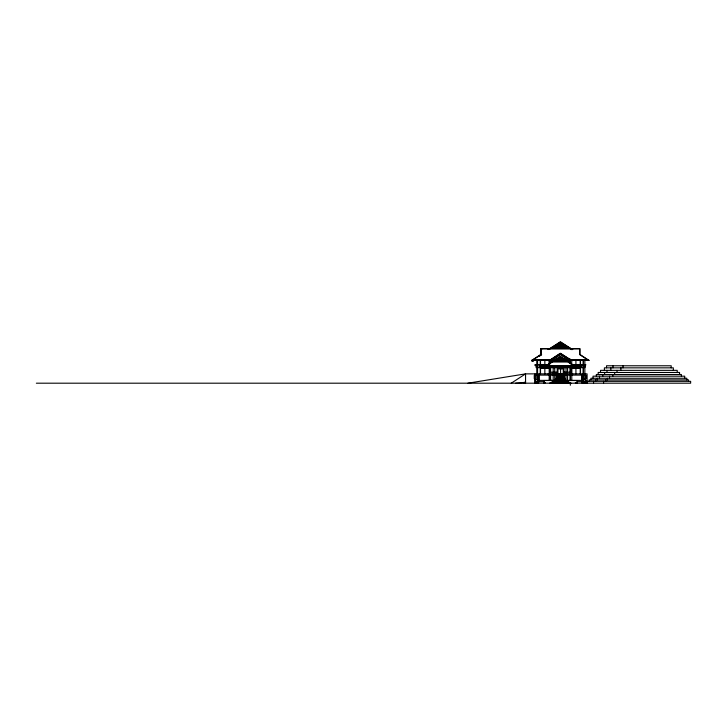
<?xml version="1.0" encoding="UTF-8"?>
<svg xmlns="http://www.w3.org/2000/svg" width="727" height="727" viewBox="0 0 727 727"><rect width="100%" height="100%" fill="white"/><g stroke="black" fill="none" stroke-linecap="round" stroke-linejoin="round"><path stroke-width="1.09" d="M536.135 367.662L536.126 364.554M558 347.797C557.882 344.734 562.88 344.734 562.762 347.797M558.309 347.797C558.209 345.134 562.553 345.134 562.453 347.797M558.518 360.819C558.427 358.42 562.334 358.42 562.244 360.819M558.827 360.819C558.754 358.82 562.007 358.82 561.935 360.819M561.508 346.07L559.899 347.797L558.372 347.306M561.698 345.825L562.589 344.662M561.753 346.261L560.808 347.497L562.28 347.015M561.944 346.016L562.852 344.825M561.199 359.502L559.899 360.819L558.872 360.492M561.38 359.256L561.744 358.784M561.444 359.692L560.808 360.519L561.789 360.201M561.635 359.447L562.007 358.956M572.158 375.114L572.685 373.869M524.103 383.193L525.557 381.92A13.404 1.018 -1.8 0 1 515.67 383.193M547.022 365.835L547.331 366.09M551.275 366.108L550.648 366.108M551.584 366.108L550.957 366.626L551.893 366.108M553.756 366.108L553.138 366.108M554.074 366.626L554.692 366.108L555.31 367.144L554.692 366.626L554.074 367.144M556.246 366.108L555.628 366.108M556.555 366.108L555.937 366.626L555.31 366.108M556.873 366.108L556.246 366.626L555.001 366.108M538.616 381.639L536.744 383.193L536.744 381.639M558.736 366.108L558.109 366.108M562.671 366.108L562.053 366.108M562.98 366.108L562.362 366.626L563.298 366.108M565.161 366.108L564.543 366.108M565.47 366.108L564.852 366.626L564.225 366.108M565.779 366.108L564.543 366.626L563.916 366.108M567.96 366.108L567.333 366.626L568.269 366.108M570.132 366.108L569.514 366.108M574.076 366.09L573.449 366.09M580.6 365.054L579.982 365.572L579.355 365.054L579.355 365.572L580.6 366.608M580.6 365.572L579.355 366.608L579.355 367.135L579.982 366.608L580.6 367.135M556.9 383.193L556.9 378.322L556.382 377.913L555.864 380.712M564.879 380.712L564.361 377.913L563.843 378.322L563.843 383.193M532.364 359.974L531.773 360.392L550.448 359.974M541.433 354.094L531.773 360.392L555.373 360.392M548.467 349.496L560.381 341.735L572.067 349.351L560.381 342.226L548.694 349.351M533.754 360.347L533.327 360.628L532.755 359.756M511.263 383.193L525.557 373.869L534.89 373.869L534.89 375.986M549.812 360.392L560.381 353.495L570.949 359.974M545.668 366.008L560.381 356.412L575.102 366.317L545.668 366.317L575.102 366.008M532.655 360.165L535.517 358.356M538.38 356.548L541.242 354.749M534.145 360.01L531.81 361.092L534.972 358.965M539.743 355.948L541.651 354.749M532.109 360.774L532.627 361.21L534.554 360.01M533.309 360.983L532.518 360.656M562.58 346.915L564.897 346.161M560.88 347.797L562.389 347.306M562.689 347.206L565.233 346.379M562.089 360.101L563.207 359.738M560.88 360.819L561.889 360.492M562.189 360.392L563.543 359.956M545.45 382.675L543.587 383.193L543.587 380.521L556.128 380.521M467.952 383.193L525.557 373.869L525.557 383.193M544.159 380.784L544.205 381.639M584.644 367.662L584.599 364.554L584.199 365.081L584.653 367.653L584.653 364.554M584.635 367.144L584.444 364.609L585.835 364.609L585.417 365.854L584.444 365.854M584.208 365.59L584.226 366.626M540.797 349.133L541.833 349.133M557.654 359.347L553.292 359.347L560.381 354.731L567.469 359.347L564.197 359.347M551.202 359.974L555.519 359.974M564.161 359.974L569.559 359.974M570.313 359.974L588.988 360.392L566.487 360.392M553.102 361.646L567.66 361.646M551.23 362.373L560.381 356.902L569.532 362.373M549.039 363.709L550.584 363.709M570.332 363.709L571.722 363.709M571.576 364.536L583.527 364.536L583.527 367.653L537.262 367.653L537.262 364.536L549.185 364.536L548.894 360.447M540.506 364.854L543.76 364.854M573.748 364.854L578.092 364.854M537.262 365.054L548.994 365.054M572.658 365.054L583.527 365.054M553.756 366.626L552.52 366.108M537.262 367.135L583.527 367.135M540.506 368.271L549.185 368.271M571.576 368.271L580.264 368.271M550.43 372.206L556.528 372.206L556.528 380.875M570.332 372.206L564.234 372.206L564.234 380.875M550.43 373.869L570.332 373.869M583.49 373.869L570.668 373.869L570.668 375.114M583.672 373.869L587.08 373.869L587.08 383.193M556.528 374.223L564.525 374.223M549.448 374.569L550.103 374.569M556.528 374.569L564.234 374.569M570.668 374.569L571.313 374.569M536.471 374.659L537.071 374.659M556.528 374.923L564.234 374.923M556.764 375.114L537.271 375.114L537.271 373.869L550.103 373.869L550.103 375.114M563.998 375.114L583.49 375.114M556.528 375.277L564.234 375.277M583.745 375.396L586.489 375.396L586.489 378.74M556.528 375.632L564.234 375.632M556.528 375.977L564.234 375.977M556.528 376.332L564.234 376.332M556.528 376.686L564.234 376.686M556.528 377.04L564.234 377.04M556.528 377.395L564.234 377.395M556.528 377.74L564.234 377.74M556.528 378.095L564.234 378.095M556.21 378.513L564.552 378.513M584.835 378.531L584.317 378.531L584.835 378.731M556.528 378.803L564.234 378.803M556.528 379.149L564.234 379.149M556.528 379.503L564.234 379.503M535.29 379.776L538.607 379.776M556.528 379.857L564.234 379.857M582.136 379.776L585.453 379.776M549.803 380.085L551.084 380.085M556.528 380.212L564.234 380.212M538.616 380.394L549.376 380.394M549.976 380.394L557.064 380.394M564.525 380.394L570.786 380.394M571.386 380.394L582.145 380.394M556.528 380.521L564.234 380.521M556.237 380.875L564.525 380.875M584.826 381.33L690.65 381.33L690.65 383.193L36.35 383.193M544.496 381.639L535.499 381.639L535.499 383.193M577.056 381.639L587.08 381.639M535.726 382.066L538.071 382.066M582.672 382.066L585.017 382.066M536.126 382.375L534.89 382.411L534.89 378.095M575.311 382.675L577.183 383.193L577.165 380.521L564.625 380.521L564.625 378.322M555.864 346.161L558.191 346.915M558.481 347.015L559.954 347.497L559.008 346.261M555.528 346.379L558.072 347.206M557.554 359.738L558.681 360.101M558.972 360.201L559.954 360.519L559.317 359.692M557.218 359.956L558.572 360.392M570.195 360.392L560.381 353.985L550.566 360.392L550.603 362.646M588.397 359.974L588.988 360.392L579.973 354.503L579.973 348.624L540.797 348.624L540.797 354.503M574.076 365.572L574.693 366.09L573.767 366.608L574.385 366.09L573.767 365.572M569.205 366.108L569.823 366.626L568.896 366.108M566.715 366.626L566.097 366.108L565.47 366.626L565.47 367.144L566.097 366.626L566.715 367.144M582.145 381.639L584.017 383.193L584.008 381.639M557.8 366.108L558.427 366.626L557.491 366.108M552.829 366.108L553.447 366.626M548.603 375.114L548.085 373.869M558.172 344.662L559.063 345.825M559.254 346.07L560.226 347.342L560.226 345.743M557.909 344.825L558.818 346.016M559.018 358.784L559.381 359.256M559.563 359.502L560.226 360.365L560.226 359.283M558.754 358.956L559.136 359.447M560.862 360.819L560.535 359.283M560.862 347.797L560.535 345.743M688.542 381.33L688.542 379.903L589.188 379.903L589.188 381.33M686.824 379.903L686.824 378.258L590.906 378.258L590.906 379.903M684.707 378.258L684.707 376.186L593.023 376.186L593.023 378.258M681.399 376.186L681.399 374.505L596.331 374.505L596.331 376.186M679.554 374.505L679.554 372.46L598.176 372.46L598.176 374.505M677.21 372.46L677.21 370.352L600.52 370.352L600.52 372.46M673.329 370.352L673.329 367.844L604.401 367.844L604.401 370.352M671.203 367.844L671.203 365.772L606.527 365.772L606.527 367.844M623.021 365.772L623.021 367.844M620.894 367.844L620.894 370.352M617.014 370.352L617.014 372.46M614.669 372.46L614.669 374.505M612.988 365.772L612.988 367.844M612.825 374.505L612.825 376.186M610.862 367.844L610.862 370.352M609.517 376.186L609.517 378.258M607.399 378.258L607.399 379.903M606.981 370.352L606.981 372.46M605.682 379.903L605.682 381.33M604.637 372.46L604.637 374.505M603.574 381.33L603.574 383.193M602.792 374.505L602.792 376.186M599.484 376.186L599.484 378.258M597.367 378.258L597.367 379.903M595.649 379.903L595.649 381.33M593.541 381.33L593.541 383.193M586.489 380.966L586.489 383.193M585.453 375.396L585.453 383.193M585.244 381.639L585.244 383.193M585.017 381.639L585.017 383.193M584.853 360.41L584.853 379.403M584.235 381.639L584.235 383.193M583.39 360.438L583.39 364.954M583.39 367.208L583.39 379.34M583.236 360.41L583.236 379.403M583.181 374.959L583.181 380.394M582.591 379.776L582.591 382.193M582.145 374.959L582.136 383.193M581.936 375.114L581.936 381.639M580.491 360.301L580.491 373.978M580.264 360.301L580.264 373.869M575.92 360.447L575.92 364.536M575.92 368.271L575.92 373.869M574.684 366.317L574.684 365.763L546.077 365.763L546.077 366.317M572.776 364.609L572.776 365.236M572.131 367.144L572.131 367.662M571.876 360.447L571.576 363.555M571.722 365.917L571.795 380.521M571.576 365.708L571.576 373.869M571.313 373.869L571.313 375.114M571.149 383.193L549.594 383.193M570.531 382.884L550.221 382.884M570.332 359.256L570.332 363.573M570.332 365.736L570.332 380.394M570.332 383.247L570.332 385.265M570.177 359.292L570.177 362.646M570.177 365.999L570.177 380.521M569.904 382.575L550.839 382.575M569.286 382.266L551.457 382.266M568.668 381.948L552.084 381.948M568.041 381.639L552.702 381.639M567.578 365.917L567.578 380.23M567.423 381.33L553.329 381.33M566.796 381.021L553.947 381.021M566.033 365.917L566.033 380.23M564.552 372.206L564.525 381.33M564.107 378.322L564.107 380.948M563.97 373.869L563.97 368.189L557.227 368.189L557.227 373.869M563.252 373.869L563.252 368.907L557.945 368.907L557.945 373.869M560.535 343.317L560.535 345.434M560.535 357.993L560.535 358.974M560.599 368.907L560.599 373.869M560.39 367.144L560.39 367.662M560.381 373.869L560.372 383.193M560.226 343.317L560.226 345.434M560.226 357.993L560.226 358.974M556.646 378.322L556.646 380.948M556.21 372.206L556.237 381.33M554.728 365.917L554.728 380.23M553.183 365.917L553.183 380.23M550.603 365.999L550.603 380.521M550.43 360.301L550.43 363.573M550.43 365.736L550.43 380.394M550.185 365.763L550.185 366.317M549.976 360.301L549.976 363.482M549.976 367.108L549.976 372.742M550.021 374.932L550.021 380.521M549.812 348.624L549.812 349.124M549.448 373.869L549.448 375.114M549.185 365.708L549.185 373.869M549.185 375.114L549.185 380.394M548.994 367.135L548.994 367.653M548.658 367.144L548.658 367.662M548.013 364.609L548.013 365.236M544.85 360.447L544.85 364.536M544.85 368.271L544.85 373.869M540.506 360.301L540.506 373.869M540.279 360.301L540.279 373.978M538.843 375.114L538.843 379.34M538.825 375.114L538.825 381.639M538.616 374.959L538.607 383.193M537.544 360.41L537.58 380.394M537.371 360.438L537.371 364.954M537.371 367.208L537.371 373.978M537.371 375.114L537.371 379.34M536.962 360.41L536.962 364.881M536.962 367.117L536.962 379.403M536.471 373.869L536.471 375.114M536.517 381.639L536.517 383.193M536.126 382.266L534.89 383.193M535.726 381.639L535.726 383.193M535.29 383.193L535.29 375.396L534.254 375.396L534.254 378.74M539.561 365.835L539.561 366.353L539.561 365.835M540.179 366.09L539.561 366.608L540.497 366.09L539.561 365.572L540.179 366.09M541.424 365.054L540.806 365.572L540.179 365.054L541.424 367.135L540.806 366.608L540.179 367.135L541.424 365.054M541.733 365.572L541.115 366.09L541.733 366.608L542.978 366.09L541.733 365.572M542.051 365.572L541.424 366.09L542.051 366.608L542.669 366.09L542.051 365.572M542.051 365.835L542.051 366.353L542.051 365.835M543.914 365.054L543.296 365.572L542.669 365.054L543.914 367.135L543.296 366.608L542.669 367.135L543.914 365.054M544.223 365.572L543.605 366.09L544.223 366.608L545.468 366.09L544.223 365.572M544.532 365.572L543.914 366.09L544.532 366.608L545.159 366.09L544.532 365.572M544.532 365.835L544.532 366.353L544.532 365.835M546.404 365.054L545.777 365.572L545.159 365.054L546.404 367.135L545.777 366.608L545.159 367.135L546.404 365.054M546.713 365.572L546.086 366.09L547.022 366.608L546.713 365.572M552.202 366.108L551.584 367.144L552.202 366.626L552.829 367.144L552.202 366.108M557.182 366.108L556.555 367.144L557.182 366.626L557.8 367.144L557.182 366.108M563.607 366.108L562.98 367.144L563.607 366.626L564.225 367.144L563.607 366.108M568.578 366.108L567.96 367.144L568.578 366.626L569.205 367.144L568.578 366.108M575.63 365.054L575.002 365.572L574.385 365.054L575.63 367.135L575.002 366.608L574.385 367.135L575.63 365.054M575.938 365.572L575.321 366.09L575.938 366.608L577.183 366.09L575.938 365.572M576.247 365.572L575.63 366.09L576.247 366.608L576.874 366.09L576.247 365.572M576.247 365.835L576.247 366.353L576.247 365.835M578.119 365.054L577.492 365.572L576.874 365.054L578.119 367.135L577.492 366.608L576.874 367.135L578.119 365.054M578.428 365.572L577.801 366.09L578.428 366.608L579.673 366.09L578.428 365.572M578.737 365.572L578.119 366.09L578.737 366.608L579.355 366.09L578.737 365.572M578.737 365.835L578.737 366.353L578.737 365.835M580.909 365.572L580.291 366.09L581.227 366.608L580.909 365.572M581.227 365.835L581.227 366.353L581.227 365.835M549.121 348.806L548.013 349.533L550.712 348.806L570.05 348.806L571.168 349.533L572.758 349.533L571.64 348.806L579.655 348.806L579.655 354.576L587.661 359.792L570.459 359.792L560.381 353.222L550.303 359.792L533.1 359.792L541.106 354.576L541.106 348.806L549.121 348.806M560.381 342.971L552.665 348.006L568.105 348.006L560.381 342.971M560.381 343.217L553.356 347.797L567.405 347.797L560.381 343.217M551.375 362.555L546.35 365.826L574.412 365.826L567.523 361.828L553.247 361.828L551.375 362.555M560.381 357.648L555.192 361.028L565.57 361.028L560.381 357.648M560.381 357.893L555.891 360.819L564.87 360.819L560.381 357.893M536.344 364.609L534.954 364.609L534.954 365.436L536.344 365.854L536.344 364.609M537.071 373.869L535.072 373.869L535.072 374.696L537.071 375.114L537.071 373.869M557.027 378.322L555.746 378.694L557.027 378.322M565.006 378.322L563.725 378.694L565.006 378.322"/></g></svg>
